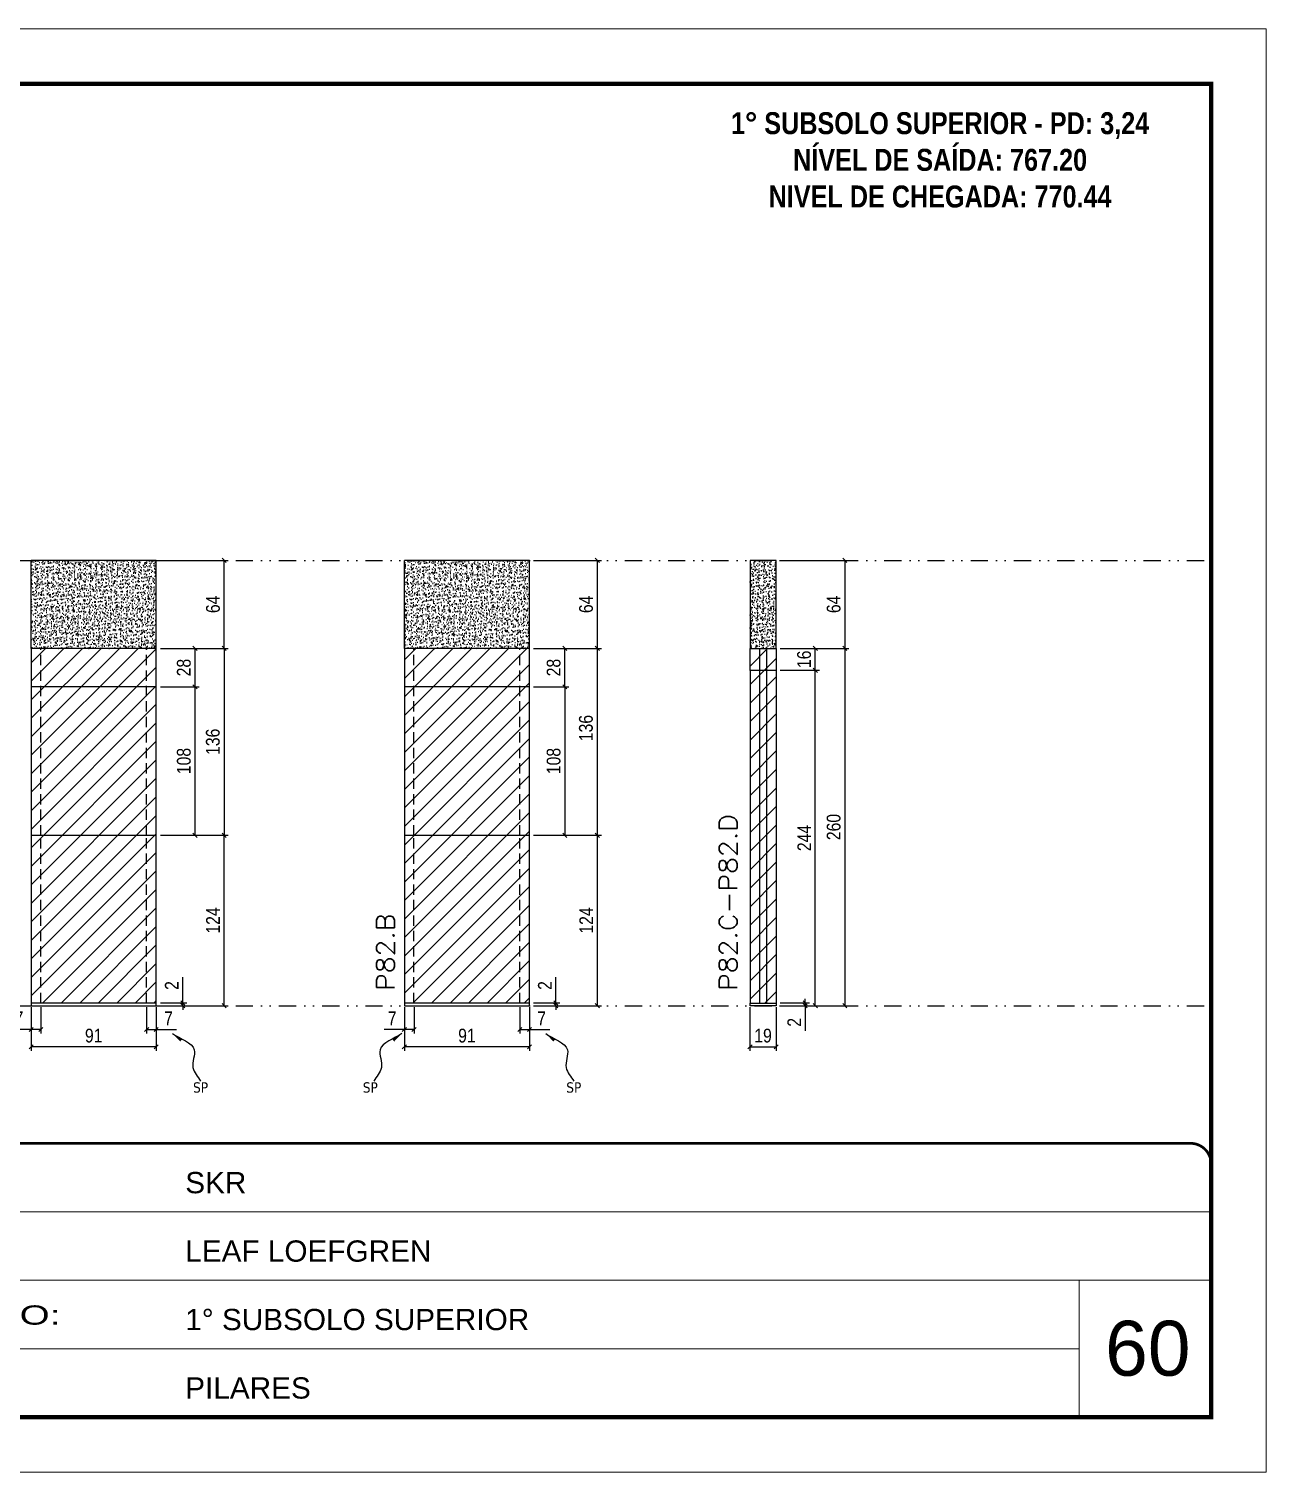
# Model space of a CAD drawing. Extents: x 14400 to 27878, y -21631 to 6985.
# Drawn here: x 19753 to 20653, y -10145 to -9095 of the extents above; entities that cross this region are included whole.
import ezdxf

# ---------------------------------------------------------------- set-up
doc = ezdxf.new("R2010")
doc.units = 0
for name, pattern in [('CONTINUO', [0]), ('DASHED', [0.75, 0.5, -0.25]), ('DIVIDE2', [0.625, 0.25, -0.125, 0, -0.125, 0, -0.125]), ('HIDDEN', [0.375, 0.25, -0.125])]:
    doc.linetypes.add(name, pattern=pattern)
for name, color, linetype, lineweight in [('CARIMBO', 255, 'Continuous', 9), ('Folhas', 255, 'Continuous', 9), ('Hachura', 251, 'Continuous', 9), ('SARRAFO DE PRESSAO', 251, 'DASHED', 9), ('Texto Seção', 7, 'Continuous', 15)]:
    doc.layers.add(name, color=color, linetype=linetype, lineweight=lineweight)
for name, color, linetype in [('COTA', 241, 'Continuous'), ('NOMENCLATURA', 7, 'Continuous'), ('Nível', 160, 'Continuous'), ('Painéis', 200, 'Continuous'), ('SARR_2.2x7', 40, 'Continuous'), ('Sarrafo de Pressão', 42, 'HIDDEN'), ('texto', 7, 'Continuous')]:
    doc.layers.add(name, color=color, linetype=linetype)
doc.styles.add('ARIAL', font='arial.ttf')
doc.styles.add('COTA TECNICA', font='techl___.ttf', dxfattribs={"height": 10})
doc.styles.add('COTA TECNICA-50', font='techl___.ttf', dxfattribs={"height": 10})
doc.styles.add('REGUA-120', font='ROMANS.shx', dxfattribs={"height": 15})
doc.styles.add('ROMANC', font='techb___.ttf', dxfattribs={"height": 2.5})
doc.styles.get("Standard").update_dxf_attribs({"font": 'arial.ttf'})
doc.styles.add('Tecnologia', font='')
doc.styles.get('Tecnologia').set_extended_font_data('Forgotten Futurist')
doc.dimstyles.new('COTA PAINEL-50', dxfattribs={"dimtxt": 10, "dimasz": 3, "dimexe": 3, "dimexo": 3, "dimgap": 3, "dimtad": 1, "dimdec": 1, "dimzin": 12, "dimdsep": 46, "dimtxsty": 'COTA TECNICA-50', "dimblk1": 'OBLIQUE', "dimblk2": 'OBLIQUE', "dimsah": 1, "dimcen": 0.9, "dimclrd": 4, "dimclre": 4, "dimclrt": 240, "dimadec": 1, "dimazin": 3, "dimtfac": 1, "dimtdec": 1, "dimtmove": 0, "dimatfit": 3, "dimfxl": 1, "dimtolj": 1, "dimtzin": 12, "dimarcsym": 0})
doc.dimstyles.new('PAINEL', dxfattribs={"dimtxt": 10, "dimasz": 3, "dimexe": 3, "dimexo": 3, "dimgap": 3, "dimtad": 1, "dimdec": 1, "dimzin": 12, "dimdsep": 46, "dimtxsty": 'COTA TECNICA', "dimblk1": 'OBLIQUE', "dimblk2": 'OBLIQUE', "dimsah": 1, "dimcen": 0.9, "dimclrd": 4, "dimclre": 4, "dimclrt": 240, "dimadec": 1, "dimazin": 3, "dimtfac": 1, "dimtdec": 1, "dimtmove": 0, "dimatfit": 3, "dimfxl": 1, "dimtolj": 1, "dimtzin": 12, "dimarcsym": 0})
doc.dimstyles.get("Standard").update_dxf_attribs({"dimtxt": 0.18, "dimasz": 0.18, "dimexe": 0.18, "dimexo": 0.0625, "dimgap": 0.09, "dimtad": 0, "dimtih": 1, "dimtoh": 1, "dimdec": 4, "dimzin": 0, "dimdsep": 46, "dimtxsty": 'Standard', "dimcen": 0.09, "dimadec": 0, "dimazin": 0, "dimtfac": 1, "dimtdec": 4, "dimtofl": 0, "dimtmove": 0, "dimatfit": 3, "dimfxl": 1, "dimtolj": 1, "dimtzin": 0, "dimarcsym": 0})

# ---------------------------------------------------------------- blocks, each defined once
blk = doc.blocks.new('9999999999')
at = {"color": 30, "linetype": 'CONTINUO'}
for p, q in [((98564.6, 34379.6), (99584, 34379.6)), ((98564.6, 34329.8), (99488, 34329.8)), ((99584, 34329.8), (99488, 34329.8)), ((99488, 34329.8), (99488, 34230.2)), ((98564.6, 34280), (99488, 34280))]:
    blk.add_line(p, q, dxfattribs=at)
at = {"color": 30, "linetype": 'CONTINUO', "const_width": 2}
blk.add_lwpolyline([(99584, 34230.2), (99584, 34414.4, 0.414214), (99569, 34429.4), (98229, 34429.4, 0.414214), (98214, 34414.4), (98214, 34245.2, 0.414214), (98229, 34230.2), (99584, 34230.2)], format="xyb", dxfattribs=at)
at = {"layer": 'Folhas'}
blk.add_lwpolyline([(98139, 34190.2), (99624, 34190.2), (99624, 35240.2), (98139, 35240.2)], close=True, dxfattribs=at)
at = {"layer": 'Folhas', "color": 30, "const_width": 3}
blk.add_lwpolyline([(98214, 34230.2), (99584, 34230.2), (99584, 35200.2), (98214, 35200.2)], close=True, dxfattribs=at)
at = {"color": 7, "linetype": 'Continuous', "ltscale": 5, "style": 'ARIAL'}
for s, height, p in [('SKR', 15.48, (98837.7, 34393.1)), ('LEAF LOEFGREN', 15.483, (98837.7, 34343.3)), ('1° SUBSOLO SUPERIOR', 15.483, (98837.7, 34293.5)), ('PILARES', 15.48, (98837.7, 34243.7))]:
    blk.add_text(s, height=height, dxfattribs=at).set_placement(p)
at = {"layer": 'Folhas', "color": 7, "style": 'Tecnologia', "width": 1.5}
blk.add_text('PAVIMENTO:', height=14, dxfattribs=at).set_placement((98573.7, 34297.5))
blk = doc.blocks.new('_Oblique')
at = {"color": 0, "linetype": 'ByBlock', "lineweight": -2}
blk.add_line((-0.5, -0.5), (0.5, 0.5), dxfattribs=at)
blk = doc.blocks.new('*D1830')
at = {"layer": 'COTA', "color": 4, "lineweight": -2, "transparency": 16777216}
for p, q in [((19755.1, -9807), (19755.1, -9838.9)), ((19846.1, -9807), (19846.1, -9838.9)), ((19846.1, -9835.9), (19755.1, -9835.9))]:
    blk.add_line(p, q, dxfattribs=at)
at = {"layer": 'Defpoints', "color": 0, "transparency": 16777216}
for p in [(19755.1, -9804), (19846.1, -9804), (19755.1, -9835.9)]:
    blk.add_point(p, dxfattribs=at)
at = {"layer": 'COTA', "color": 4, "lineweight": -2, "transparency": 16777216, "xscale": 3, "yscale": 3, "zscale": 3, "rotation": 180}
blk.add_blockref('_Oblique', (19755.1, -9835.9), dxfattribs=at)
at = {"layer": 'COTA', "color": 4, "lineweight": -2, "transparency": 16777216, "xscale": 3, "yscale": 3, "zscale": 3}
blk.add_blockref('_Oblique', (19846.1, -9835.9), dxfattribs=at)
at = {"layer": 'COTA', "color": 240, "transparency": 16777216, "insert": (19800.6, -9827.8), "char_height": 10, "attachment_point": 5, "style": 'COTA TECNICA'}
blk.add_mtext('\\A1;91', dxfattribs=at)
blk = doc.blocks.new('*D1831')
at = {"layer": 'COTA', "color": 4, "lineweight": -2, "transparency": 16777216}
for p, q in [((19839.1, -9807), (19839.1, -9826.3)), ((19846.1, -9809), (19846.1, -9826.3)), ((19839.1, -9823.3), (19846.1, -9823.3)), ((19846.1, -9823.3), (19860.8, -9823.3))]:
    blk.add_line(p, q, dxfattribs=at)
at = {"layer": 'Defpoints', "color": 0, "transparency": 16777216}
for p in [(19839.1, -9804), (19846.1, -9806), (19846.1, -9823.3)]:
    blk.add_point(p, dxfattribs=at)
at = {"layer": 'COTA', "color": 4, "lineweight": -2, "transparency": 16777216, "xscale": 3, "yscale": 3, "zscale": 3, "rotation": 180}
blk.add_blockref('_Oblique', (19839.1, -9823.3), dxfattribs=at)
at = {"layer": 'COTA', "color": 4, "lineweight": -2, "transparency": 16777216, "xscale": 3, "yscale": 3, "zscale": 3}
blk.add_blockref('_Oblique', (19846.1, -9823.3), dxfattribs=at)
at = {"layer": 'COTA', "color": 240, "transparency": 16777216, "insert": (19855, -9815.2), "char_height": 10, "attachment_point": 5, "style": 'COTA TECNICA-50'}
blk.add_mtext('\\A1;7', dxfattribs=at)
blk = doc.blocks.new('*D1832')
at = {"layer": 'COTA', "color": 4, "lineweight": -2, "transparency": 16777216}
for p, q in [((19755.1, -9809), (19755.1, -9826.3)), ((19762.1, -9807), (19762.1, -9826.3)), ((19755.1, -9823.3), (19740.4, -9823.3)), ((19762.1, -9823.3), (19755.1, -9823.3))]:
    blk.add_line(p, q, dxfattribs=at)
at = {"layer": 'Defpoints', "color": 0, "transparency": 16777216}
for p in [(19755.1, -9806), (19762.1, -9804), (19755.1, -9823.3)]:
    blk.add_point(p, dxfattribs=at)
at = {"layer": 'COTA', "color": 4, "lineweight": -2, "transparency": 16777216, "xscale": 3, "yscale": 3, "zscale": 3, "rotation": 180}
blk.add_blockref('_Oblique', (19755.1, -9823.3), dxfattribs=at)
at = {"layer": 'COTA', "color": 4, "lineweight": -2, "transparency": 16777216, "xscale": 3, "yscale": 3, "zscale": 3}
blk.add_blockref('_Oblique', (19762.1, -9823.3), dxfattribs=at)
at = {"layer": 'COTA', "color": 240, "transparency": 16777216, "insert": (19746.2, -9815.2), "char_height": 10, "attachment_point": 5, "style": 'COTA TECNICA-50'}
blk.add_mtext('\\A1;7', dxfattribs=at)
blk = doc.blocks.new('*D1833')
at = {"layer": 'COTA', "color": 4, "lineweight": -2, "transparency": 16777216}
for p, q in [((19865.4, -9804), (19865.4, -9785.2)), ((19849.1, -9804), (19868.4, -9804)), ((19849.1, -9806), (19868.4, -9806)), ((19865.4, -9806), (19865.4, -9804)), ((19865.4, -9806), (19865.4, -9809))]:
    blk.add_line(p, q, dxfattribs=at)
at = {"layer": 'Defpoints', "color": 0, "transparency": 16777216}
for p in [(19846.1, -9804), (19846.1, -9806), (19865.4, -9806)]:
    blk.add_point(p, dxfattribs=at)
at = {"layer": 'COTA', "color": 4, "lineweight": -2, "transparency": 16777216, "xscale": 3, "yscale": 3, "zscale": 3}
for p, rotation in [((19865.4, -9804), 270), ((19865.4, -9806), 90)]:
    blk.add_blockref('_Oblique', p, dxfattribs=dict(at, rotation=rotation))
at = {"layer": 'COTA', "color": 240, "transparency": 16777216, "insert": (19857.4, -9791.3), "char_height": 10, "attachment_point": 5, "rotation": 90, "style": 'COTA TECNICA-50'}
blk.add_mtext('\\A1;2', dxfattribs=at)
blk = doc.blocks.new('*D1845')
at = {"layer": 'COTA', "color": 4, "lineweight": -2, "transparency": 16777216}
for p, q in [((19849.1, -9482), (19898.5, -9482)), ((19895.5, -9546), (19895.5, -9482)), ((19849.1, -9546), (19898.5, -9546))]:
    blk.add_line(p, q, dxfattribs=at)
at = {"layer": 'Defpoints', "color": 0, "transparency": 16777216}
for p in [(19846.1, -9482), (19895.5, -9482), (19846.1, -9546)]:
    blk.add_point(p, dxfattribs=at)
at = {"layer": 'COTA', "color": 4, "lineweight": -2, "transparency": 16777216, "xscale": 3, "yscale": 3, "zscale": 3}
for p, rotation in [((19895.5, -9482), 90), ((19895.5, -9546), 270)]:
    blk.add_blockref('_Oblique', p, dxfattribs=dict(at, rotation=rotation))
at = {"layer": 'COTA', "color": 240, "transparency": 16777216, "insert": (19887.4, -9514), "char_height": 10, "attachment_point": 5, "rotation": 90, "style": 'COTA TECNICA-50'}
blk.add_mtext('\\A1;64', dxfattribs=at)
blk = doc.blocks.new('*D1834')
at = {"layer": 'COTA', "color": 4, "lineweight": -2, "transparency": 16777216}
for p, q in [((19849.1, -9574), (19877.3, -9574)), ((19874.3, -9682), (19874.3, -9574)), ((19849.1, -9682), (19877.3, -9682))]:
    blk.add_line(p, q, dxfattribs=at)
at = {"layer": 'Defpoints', "color": 0, "transparency": 16777216}
for p in [(19846.1, -9574), (19874.3, -9574), (19846.1, -9682)]:
    blk.add_point(p, dxfattribs=at)
at = {"layer": 'COTA', "color": 4, "lineweight": -2, "transparency": 16777216, "xscale": 3, "yscale": 3, "zscale": 3}
for p, rotation in [((19874.3, -9574), 90), ((19874.3, -9682), 270)]:
    blk.add_blockref('_Oblique', p, dxfattribs=dict(at, rotation=rotation))
at = {"layer": 'COTA', "color": 240, "transparency": 16777216, "insert": (19866.2, -9628), "char_height": 10, "attachment_point": 5, "rotation": 90, "style": 'COTA TECNICA-50'}
blk.add_mtext('\\A1;108', dxfattribs=at)
blk = doc.blocks.new('*D1846')
at = {"layer": 'COTA', "color": 4, "linetype": 'ByBlock', "lineweight": -2, "transparency": 16777216}
for p, q in [((19849.1, -9682), (19898.5, -9682)), ((19895.5, -9806), (19895.5, -9682)), ((19849.1, -9806), (19898.5, -9806))]:
    blk.add_line(p, q, dxfattribs=at)
at = {"layer": 'Defpoints', "color": 0, "linetype": 'ByBlock', "transparency": 16777216}
for p in [(19846.1, -9682), (19895.5, -9682), (19846.1, -9806)]:
    blk.add_point(p, dxfattribs=at)
at = {"layer": 'COTA', "color": 4, "linetype": 'ByBlock', "lineweight": -2, "transparency": 16777216, "xscale": 3, "yscale": 3, "zscale": 3}
for p, rotation in [((19895.5, -9682), 90), ((19895.5, -9806), 270)]:
    blk.add_blockref('_Oblique', p, dxfattribs=dict(at, rotation=rotation))
at = {"layer": 'COTA', "color": 240, "linetype": 'ByBlock', "transparency": 16777216, "insert": (19887.4, -9744), "char_height": 10, "attachment_point": 5, "rotation": 90, "style": 'COTA TECNICA'}
blk.add_mtext('\\A1;124', dxfattribs=at)
blk = doc.blocks.new('*D1847')
at = {"layer": 'COTA', "color": 4, "linetype": 'ByBlock', "lineweight": -2, "transparency": 16777216}
for p, q in [((19849.1, -9682), (19898.5, -9682)), ((19895.5, -9806), (19895.5, -9682)), ((19849.1, -9806), (19898.5, -9806))]:
    blk.add_line(p, q, dxfattribs=at)
at = {"layer": 'Defpoints', "color": 0, "linetype": 'ByBlock', "transparency": 16777216}
for p in [(19846.1, -9682), (19895.5, -9682), (19846.1, -9806)]:
    blk.add_point(p, dxfattribs=at)
at = {"layer": 'COTA', "color": 4, "linetype": 'ByBlock', "lineweight": -2, "transparency": 16777216, "xscale": 3, "yscale": 3, "zscale": 3}
for p, rotation in [((19895.5, -9682), 90), ((19895.5, -9806), 270)]:
    blk.add_blockref('_Oblique', p, dxfattribs=dict(at, rotation=rotation))
at = {"layer": 'COTA', "color": 240, "linetype": 'ByBlock', "transparency": 16777216, "insert": (19887.4, -9744), "char_height": 10, "attachment_point": 5, "rotation": 90, "style": 'COTA TECNICA'}
blk.add_mtext('\\A1;124', dxfattribs=at)
blk = doc.blocks.new('*D1835')
at = {"layer": 'COTA', "color": 4, "lineweight": -2, "transparency": 16777216}
for p, q in [((20026.6, -9807), (20026.6, -9838.9)), ((20117.6, -9807), (20117.6, -9838.9)), ((20117.6, -9835.9), (20026.6, -9835.9))]:
    blk.add_line(p, q, dxfattribs=at)
at = {"layer": 'Defpoints', "color": 0, "transparency": 16777216}
for p in [(20026.6, -9804), (20117.6, -9804), (20026.6, -9835.9)]:
    blk.add_point(p, dxfattribs=at)
at = {"layer": 'COTA', "color": 4, "lineweight": -2, "transparency": 16777216, "xscale": 3, "yscale": 3, "zscale": 3, "rotation": 180}
blk.add_blockref('_Oblique', (20026.6, -9835.9), dxfattribs=at)
at = {"layer": 'COTA', "color": 4, "lineweight": -2, "transparency": 16777216, "xscale": 3, "yscale": 3, "zscale": 3}
blk.add_blockref('_Oblique', (20117.6, -9835.9), dxfattribs=at)
at = {"layer": 'COTA', "color": 240, "transparency": 16777216, "insert": (20072.1, -9827.8), "char_height": 10, "attachment_point": 5, "style": 'COTA TECNICA'}
blk.add_mtext('\\A1;91', dxfattribs=at)
blk = doc.blocks.new('*D1836')
at = {"layer": 'COTA', "color": 4, "lineweight": -2, "transparency": 16777216}
for p, q in [((20110.6, -9807), (20110.6, -9826.3)), ((20117.6, -9809), (20117.6, -9826.3)), ((20110.6, -9823.3), (20117.6, -9823.3)), ((20117.6, -9823.3), (20132.3, -9823.3))]:
    blk.add_line(p, q, dxfattribs=at)
at = {"layer": 'Defpoints', "color": 0, "transparency": 16777216}
for p in [(20110.6, -9804), (20117.6, -9806), (20117.6, -9823.3)]:
    blk.add_point(p, dxfattribs=at)
at = {"layer": 'COTA', "color": 4, "lineweight": -2, "transparency": 16777216, "xscale": 3, "yscale": 3, "zscale": 3, "rotation": 180}
blk.add_blockref('_Oblique', (20110.6, -9823.3), dxfattribs=at)
at = {"layer": 'COTA', "color": 4, "lineweight": -2, "transparency": 16777216, "xscale": 3, "yscale": 3, "zscale": 3}
blk.add_blockref('_Oblique', (20117.6, -9823.3), dxfattribs=at)
at = {"layer": 'COTA', "color": 240, "transparency": 16777216, "insert": (20126.4, -9815.2), "char_height": 10, "attachment_point": 5, "style": 'COTA TECNICA-50'}
blk.add_mtext('\\A1;7', dxfattribs=at)
blk = doc.blocks.new('*D1837')
at = {"layer": 'COTA', "color": 4, "lineweight": -2, "transparency": 16777216}
for p, q in [((20026.6, -9809), (20026.6, -9826.3)), ((20033.6, -9807), (20033.6, -9826.3)), ((20026.6, -9823.3), (20011.9, -9823.3)), ((20033.6, -9823.3), (20026.6, -9823.3))]:
    blk.add_line(p, q, dxfattribs=at)
at = {"layer": 'Defpoints', "color": 0, "transparency": 16777216}
for p in [(20026.6, -9806), (20033.6, -9804), (20026.6, -9823.3)]:
    blk.add_point(p, dxfattribs=at)
at = {"layer": 'COTA', "color": 4, "lineweight": -2, "transparency": 16777216, "xscale": 3, "yscale": 3, "zscale": 3, "rotation": 180}
blk.add_blockref('_Oblique', (20026.6, -9823.3), dxfattribs=at)
at = {"layer": 'COTA', "color": 4, "lineweight": -2, "transparency": 16777216, "xscale": 3, "yscale": 3, "zscale": 3}
blk.add_blockref('_Oblique', (20033.6, -9823.3), dxfattribs=at)
at = {"layer": 'COTA', "color": 240, "transparency": 16777216, "insert": (20017.7, -9815.2), "char_height": 10, "attachment_point": 5, "style": 'COTA TECNICA-50'}
blk.add_mtext('\\A1;7', dxfattribs=at)
blk = doc.blocks.new('*D1838')
at = {"layer": 'COTA', "color": 4, "lineweight": -2, "transparency": 16777216}
for p, q in [((20136.8, -9804), (20136.8, -9785.2)), ((20120.6, -9804), (20139.8, -9804)), ((20120.6, -9806), (20139.8, -9806)), ((20136.8, -9806), (20136.8, -9804)), ((20136.8, -9806), (20136.8, -9809))]:
    blk.add_line(p, q, dxfattribs=at)
at = {"layer": 'Defpoints', "color": 0, "transparency": 16777216}
for p in [(20117.6, -9804), (20117.6, -9806), (20136.8, -9806)]:
    blk.add_point(p, dxfattribs=at)
at = {"layer": 'COTA', "color": 4, "lineweight": -2, "transparency": 16777216, "xscale": 3, "yscale": 3, "zscale": 3}
for p, rotation in [((20136.8, -9804), 270), ((20136.8, -9806), 90)]:
    blk.add_blockref('_Oblique', p, dxfattribs=dict(at, rotation=rotation))
at = {"layer": 'COTA', "color": 240, "transparency": 16777216, "insert": (20128.8, -9791.3), "char_height": 10, "attachment_point": 5, "rotation": 90, "style": 'COTA TECNICA-50'}
blk.add_mtext('\\A1;2', dxfattribs=at)
blk = doc.blocks.new('*D1848')
at = {"layer": 'COTA', "color": 4, "lineweight": -2, "transparency": 16777216}
for p, q in [((20120.6, -9482), (20170, -9482)), ((20167, -9546), (20167, -9482)), ((20120.6, -9546), (20170, -9546))]:
    blk.add_line(p, q, dxfattribs=at)
at = {"layer": 'Defpoints', "color": 0, "transparency": 16777216}
for p in [(20117.6, -9482), (20167, -9482), (20117.6, -9546)]:
    blk.add_point(p, dxfattribs=at)
at = {"layer": 'COTA', "color": 4, "lineweight": -2, "transparency": 16777216, "xscale": 3, "yscale": 3, "zscale": 3}
for p, rotation in [((20167, -9482), 90), ((20167, -9546), 270)]:
    blk.add_blockref('_Oblique', p, dxfattribs=dict(at, rotation=rotation))
at = {"layer": 'COTA', "color": 240, "transparency": 16777216, "insert": (20158.8, -9514), "char_height": 10, "attachment_point": 5, "rotation": 90, "style": 'COTA TECNICA-50'}
blk.add_mtext('\\A1;64', dxfattribs=at)
blk = doc.blocks.new('*D1839')
at = {"layer": 'COTA', "color": 4, "lineweight": -2, "transparency": 16777216}
for p, q in [((20120.6, -9546), (20170, -9546)), ((20167, -9682), (20167, -9546)), ((20120.6, -9682), (20170, -9682))]:
    blk.add_line(p, q, dxfattribs=at)
at = {"layer": 'Defpoints', "color": 0, "transparency": 16777216}
for p in [(20117.6, -9546), (20167, -9546), (20117.6, -9682)]:
    blk.add_point(p, dxfattribs=at)
at = {"layer": 'COTA', "color": 4, "lineweight": -2, "transparency": 16777216, "xscale": 3, "yscale": 3, "zscale": 3}
for p, rotation in [((20167, -9546), 90), ((20167, -9682), 270)]:
    blk.add_blockref('_Oblique', p, dxfattribs=dict(at, rotation=rotation))
at = {"layer": 'COTA', "color": 240, "transparency": 16777216, "insert": (20158.7, -9604), "char_height": 10, "attachment_point": 5, "rotation": 90, "style": 'COTA TECNICA-50'}
blk.add_mtext('\\A1;136', dxfattribs=at)
blk = doc.blocks.new('*D1849')
at = {"layer": 'COTA', "color": 4, "linetype": 'ByBlock', "lineweight": -2, "transparency": 16777216}
for p, q in [((20120.6, -9682), (20170, -9682)), ((20167, -9806), (20167, -9682)), ((20120.6, -9806), (20170, -9806))]:
    blk.add_line(p, q, dxfattribs=at)
at = {"layer": 'Defpoints', "color": 0, "linetype": 'ByBlock', "transparency": 16777216}
for p in [(20117.6, -9682), (20167, -9682), (20117.6, -9806)]:
    blk.add_point(p, dxfattribs=at)
at = {"layer": 'COTA', "color": 4, "linetype": 'ByBlock', "lineweight": -2, "transparency": 16777216, "xscale": 3, "yscale": 3, "zscale": 3}
for p, rotation in [((20167, -9682), 90), ((20167, -9806), 270)]:
    blk.add_blockref('_Oblique', p, dxfattribs=dict(at, rotation=rotation))
at = {"layer": 'COTA', "color": 240, "linetype": 'ByBlock', "transparency": 16777216, "insert": (20158.9, -9744), "char_height": 10, "attachment_point": 5, "rotation": 90, "style": 'COTA TECNICA'}
blk.add_mtext('\\A1;124', dxfattribs=at)
blk = doc.blocks.new('*D1850')
at = {"layer": 'COTA', "color": 4, "linetype": 'ByBlock', "lineweight": -2, "transparency": 16777216}
for p, q in [((20120.6, -9682), (20170, -9682)), ((20167, -9806), (20167, -9682)), ((20120.6, -9806), (20170, -9806))]:
    blk.add_line(p, q, dxfattribs=at)
at = {"layer": 'Defpoints', "color": 0, "linetype": 'ByBlock', "transparency": 16777216}
for p in [(20117.6, -9682), (20167, -9682), (20117.6, -9806)]:
    blk.add_point(p, dxfattribs=at)
at = {"layer": 'COTA', "color": 4, "linetype": 'ByBlock', "lineweight": -2, "transparency": 16777216, "xscale": 3, "yscale": 3, "zscale": 3}
for p, rotation in [((20167, -9682), 90), ((20167, -9806), 270)]:
    blk.add_blockref('_Oblique', p, dxfattribs=dict(at, rotation=rotation))
at = {"layer": 'COTA', "color": 240, "linetype": 'ByBlock', "transparency": 16777216, "insert": (20158.9, -9744), "char_height": 10, "attachment_point": 5, "rotation": 90, "style": 'COTA TECNICA'}
blk.add_mtext('\\A1;124', dxfattribs=at)
blk = doc.blocks.new('*D1840')
at = {"layer": 'COTA', "color": 4, "lineweight": -2, "transparency": 16777216}
for p, q in [((20278, -9807), (20278, -9838.9)), ((20297, -9807), (20297, -9838.9)), ((20278, -9835.9), (20297, -9835.9))]:
    blk.add_line(p, q, dxfattribs=at)
at = {"layer": 'Defpoints', "color": 0, "transparency": 16777216}
for p in [(20278, -9804), (20297, -9804), (20297, -9835.9)]:
    blk.add_point(p, dxfattribs=at)
at = {"layer": 'COTA', "color": 4, "lineweight": -2, "transparency": 16777216, "xscale": 3, "yscale": 3, "zscale": 3, "rotation": 180}
blk.add_blockref('_Oblique', (20278, -9835.9), dxfattribs=at)
at = {"layer": 'COTA', "color": 4, "lineweight": -2, "transparency": 16777216, "xscale": 3, "yscale": 3, "zscale": 3}
blk.add_blockref('_Oblique', (20297, -9835.9), dxfattribs=at)
at = {"layer": 'COTA', "color": 240, "transparency": 16777216, "insert": (20287.5, -9827.8), "char_height": 10, "attachment_point": 5, "style": 'COTA TECNICA'}
blk.add_mtext('\\A1;19', dxfattribs=at)
blk = doc.blocks.new('*D1841')
at = {"layer": 'COTA', "color": 4, "lineweight": -2, "transparency": 16777216}
for p, q in [((20300, -9804), (20321.2, -9804)), ((20300, -9806), (20321.2, -9806)), ((20318.2, -9804), (20318.2, -9801)), ((20318.2, -9804), (20318.2, -9806)), ((20318.2, -9806), (20318.2, -9824.2))]:
    blk.add_line(p, q, dxfattribs=at)
at = {"layer": 'Defpoints', "color": 0, "transparency": 16777216}
for p in [(20297, -9804), (20297, -9806), (20318.2, -9804)]:
    blk.add_point(p, dxfattribs=at)
at = {"layer": 'COTA', "color": 4, "lineweight": -2, "transparency": 16777216, "xscale": 3, "yscale": 3, "zscale": 3}
for p, rotation in [((20318.2, -9804), 270), ((20318.2, -9806), 90)]:
    blk.add_blockref('_Oblique', p, dxfattribs=dict(at, rotation=rotation))
at = {"layer": 'COTA', "color": 240, "transparency": 16777216, "insert": (20310.2, -9818.1), "char_height": 10, "attachment_point": 5, "rotation": 90, "style": 'COTA TECNICA-50'}
blk.add_mtext('\\A1;2', dxfattribs=at)
blk = doc.blocks.new('*D1851')
at = {"layer": 'COTA', "color": 4, "linetype": 'ByBlock', "lineweight": -2, "transparency": 16777216}
for p, q in [((20300, -9482), (20350, -9482)), ((20347, -9482), (20347, -9546)), ((20300, -9546), (20350, -9546))]:
    blk.add_line(p, q, dxfattribs=at)
at = {"layer": 'Defpoints', "color": 0, "linetype": 'ByBlock', "transparency": 16777216}
for p in [(20297, -9482), (20297, -9546), (20347, -9546)]:
    blk.add_point(p, dxfattribs=at)
at = {"layer": 'COTA', "color": 4, "linetype": 'ByBlock', "lineweight": -2, "transparency": 16777216, "xscale": 3, "yscale": 3, "zscale": 3}
for p, rotation in [((20347, -9482), 90), ((20347, -9546), 270)]:
    blk.add_blockref('_Oblique', p, dxfattribs=dict(at, rotation=rotation))
at = {"layer": 'COTA', "color": 240, "linetype": 'ByBlock', "transparency": 16777216, "insert": (20338.9, -9514), "char_height": 10, "attachment_point": 5, "rotation": 90, "style": 'COTA TECNICA'}
blk.add_mtext('\\A1;64', dxfattribs=at)
blk = doc.blocks.new('*D1842')
at = {"layer": 'COTA', "color": 4, "lineweight": -2, "transparency": 16777216}
for p, q in [((20300, -9562), (20328.5, -9562)), ((20325.5, -9806), (20325.5, -9562)), ((20300, -9806), (20328.5, -9806))]:
    blk.add_line(p, q, dxfattribs=at)
at = {"layer": 'Defpoints', "color": 0, "transparency": 16777216}
for p in [(20297, -9562), (20325.5, -9562), (20297, -9806)]:
    blk.add_point(p, dxfattribs=at)
at = {"layer": 'COTA', "color": 4, "lineweight": -2, "transparency": 16777216, "xscale": 3, "yscale": 3, "zscale": 3}
for p, rotation in [((20325.5, -9562), 90), ((20325.5, -9806), 270)]:
    blk.add_blockref('_Oblique', p, dxfattribs=dict(at, rotation=rotation))
at = {"layer": 'COTA', "color": 240, "transparency": 16777216, "insert": (20317.5, -9684), "char_height": 10, "attachment_point": 5, "rotation": 90, "style": 'COTA TECNICA-50'}
blk.add_mtext('\\A1;244', dxfattribs=at)
blk = doc.blocks.new('*D1852')
at = {"layer": 'COTA', "color": 4, "lineweight": -2, "transparency": 16777216}
for p, q in [((19849.1, -9546), (19877.3, -9546)), ((19874.3, -9574), (19874.3, -9546)), ((19849.1, -9574), (19877.3, -9574))]:
    blk.add_line(p, q, dxfattribs=at)
at = {"layer": 'Defpoints', "color": 0, "transparency": 16777216}
for p in [(19846.1, -9546), (19874.3, -9546), (19846.1, -9574)]:
    blk.add_point(p, dxfattribs=at)
at = {"layer": 'COTA', "color": 4, "lineweight": -2, "transparency": 16777216, "xscale": 3, "yscale": 3, "zscale": 3}
for p, rotation in [((19874.3, -9546), 90), ((19874.3, -9574), 270)]:
    blk.add_blockref('_Oblique', p, dxfattribs=dict(at, rotation=rotation))
at = {"layer": 'COTA', "color": 240, "transparency": 16777216, "insert": (19866.2, -9560), "char_height": 10, "attachment_point": 5, "rotation": 90, "style": 'COTA TECNICA'}
blk.add_mtext('\\A1;28', dxfattribs=at)
blk = doc.blocks.new('*D1853')
at = {"layer": 'COTA', "color": 4, "lineweight": -2, "transparency": 16777216}
for p, q in [((20120.6, -9574), (20146.3, -9574)), ((20143.3, -9574), (20143.3, -9682)), ((20120.6, -9682), (20146.3, -9682))]:
    blk.add_line(p, q, dxfattribs=at)
at = {"layer": 'Defpoints', "color": 0, "transparency": 16777216}
for p in [(20117.6, -9574), (20117.6, -9682), (20143.3, -9682)]:
    blk.add_point(p, dxfattribs=at)
at = {"layer": 'COTA', "color": 4, "lineweight": -2, "transparency": 16777216, "xscale": 3, "yscale": 3, "zscale": 3}
for p, rotation in [((20143.3, -9574), 90), ((20143.3, -9682), 270)]:
    blk.add_blockref('_Oblique', p, dxfattribs=dict(at, rotation=rotation))
at = {"layer": 'COTA', "color": 240, "transparency": 16777216, "insert": (20135.2, -9628), "char_height": 10, "attachment_point": 5, "rotation": 90, "style": 'COTA TECNICA'}
blk.add_mtext('\\A1;108', dxfattribs=at)
blk = doc.blocks.new('*D1854')
at = {"layer": 'COTA', "color": 4, "lineweight": -2, "transparency": 16777216}
for p, q in [((20120.6, -9546), (20146.3, -9546)), ((20143.3, -9574), (20143.3, -9546)), ((20120.6, -9574), (20146.3, -9574))]:
    blk.add_line(p, q, dxfattribs=at)
at = {"layer": 'Defpoints', "color": 0, "transparency": 16777216}
for p in [(20117.6, -9546), (20143.3, -9546), (20117.6, -9574)]:
    blk.add_point(p, dxfattribs=at)
at = {"layer": 'COTA', "color": 4, "lineweight": -2, "transparency": 16777216, "xscale": 3, "yscale": 3, "zscale": 3}
for p, rotation in [((20143.3, -9546), 90), ((20143.3, -9574), 270)]:
    blk.add_blockref('_Oblique', p, dxfattribs=dict(at, rotation=rotation))
at = {"layer": 'COTA', "color": 240, "transparency": 16777216, "insert": (20135.2, -9560), "char_height": 10, "attachment_point": 5, "rotation": 90, "style": 'COTA TECNICA'}
blk.add_mtext('\\A1;28', dxfattribs=at)
blk = doc.blocks.new('*D1843')
at = {"layer": 'COTA', "color": 4, "lineweight": -2, "transparency": 16777216}
for p, q in [((20300, -9546), (20328.5, -9546)), ((20325.5, -9562), (20325.5, -9546)), ((20300, -9562), (20328.5, -9562))]:
    blk.add_line(p, q, dxfattribs=at)
at = {"layer": 'Defpoints', "color": 0, "transparency": 16777216}
for p in [(20297, -9546), (20325.5, -9546), (20297, -9562)]:
    blk.add_point(p, dxfattribs=at)
at = {"layer": 'COTA', "color": 4, "lineweight": -2, "transparency": 16777216, "xscale": 3, "yscale": 3, "zscale": 3}
for p, rotation in [((20325.5, -9546), 90), ((20325.5, -9562), 270)]:
    blk.add_blockref('_Oblique', p, dxfattribs=dict(at, rotation=rotation))
at = {"layer": 'COTA', "color": 240, "transparency": 16777216, "insert": (20317.4, -9554), "char_height": 10, "attachment_point": 5, "rotation": 90, "style": 'COTA TECNICA'}
blk.add_mtext('\\A1;16', dxfattribs=at)
blk = doc.blocks.new('*D1844')
at = {"layer": 'COTA', "color": 4, "lineweight": -2, "transparency": 16777216}
for p, q in [((20300, -9546), (20350, -9546)), ((20347, -9546), (20347, -9806)), ((20300, -9806), (20350, -9806))]:
    blk.add_line(p, q, dxfattribs=at)
at = {"layer": 'Defpoints', "color": 0, "transparency": 16777216}
for p in [(20297, -9546), (20297, -9806), (20347, -9806)]:
    blk.add_point(p, dxfattribs=at)
at = {"layer": 'COTA', "color": 4, "lineweight": -2, "transparency": 16777216, "xscale": 3, "yscale": 3, "zscale": 3}
for p, rotation in [((20347, -9546), 90), ((20347, -9806), 270)]:
    blk.add_blockref('_Oblique', p, dxfattribs=dict(at, rotation=rotation))
at = {"layer": 'COTA', "color": 240, "transparency": 16777216, "insert": (20338.9, -9676), "char_height": 10, "attachment_point": 5, "rotation": 90, "style": 'COTA TECNICA'}
blk.add_mtext('\\A1;260', dxfattribs=at)
blk = doc.blocks.new('*D2228')
at = {"layer": 'COTA', "color": 4, "lineweight": -2, "transparency": 16777216}
for p, q in [((19849.1, -9546), (19898.5, -9546)), ((19895.5, -9546), (19895.5, -9682)), ((19849.1, -9682), (19898.5, -9682))]:
    blk.add_line(p, q, dxfattribs=at)
at = {"layer": 'Defpoints', "color": 0, "transparency": 16777216}
for p in [(19846.1, -9546), (19846.1, -9682), (19895.5, -9682)]:
    blk.add_point(p, dxfattribs=at)
at = {"layer": 'COTA', "color": 4, "lineweight": -2, "transparency": 16777216, "xscale": 3, "yscale": 3, "zscale": 3}
for p, rotation in [((19895.5, -9546), 90), ((19895.5, -9682), 270)]:
    blk.add_blockref('_Oblique', p, dxfattribs=dict(at, rotation=rotation))
at = {"layer": 'COTA', "color": 240, "transparency": 16777216, "insert": (19887.3, -9614), "char_height": 10, "attachment_point": 5, "rotation": 90, "style": 'COTA TECNICA'}
blk.add_mtext('\\A1;136', dxfattribs=at)

msp = doc.modelspace()

# ---------------------------------------------------------------- hatches: boundary and pattern name
at = {"layer": 'COTA', "linetype": 'ByBlock'}
h = msp.add_hatch(dxfattribs=at)
h.set_pattern_fill('AR-CONC', color=256, scale=0.03)
h.set_pattern_definition([(50, (14311.0234, -20532.4837), (5.46554, -0.4781726), [0.5715, -6.2865]), (355, (14311.0234, -20532.4837), (-1.0573026, 5.7317054), [0.4572, -5.0292175]), (100.451445, (14311.479, -20532.5235), (4.4082374, 5.2535326), [0.4857003, -5.3427073]), (46.1842, (14311.0234, -20530.96), (8.1323712, -1.26127), [0.85725, -9.42975]), (96.63556, (14311.701, -20531.065), (7.122124, 7.4227837), [0.7285507, -8.014068]), (351.18415, (14311.023, -20530.96), (7.122124, 7.422784), [0.685799, -7.543792]), (21, (14311.7854, -20531.3407), (4.5484317, -3.067956), [0.5715, -6.2865]), (326, (14311.7854, -20531.3407), (1.8540609, 5.525639), [0.4572, -5.0292]), (71.451445, (14312.1644, -20531.5963), (6.4024926, 2.457683), [0.4857003, -5.3426981]), (37.5, (14311.0234, -20532.4837), (0.0926581, 2.53665117), [0, -4.96824, 0, -5.1054, 0, -5.04825]), (7.5, (14311.0234, -20532.4837), (2.0045899, 3.00541724), [0, -2.91084, 0, -4.85394, 0, -1.92405]), (327.5, (14309.3241, -20532.4837), (4.06771786, -0.17186232), [0, -1.905, 0, -5.9436, 0, -7.8867]), (317.5, (14308.562, -20532.4837), (4.4438754, 0.7627947), [0, -2.4765, 0, -3.94716, 0, -5.6007])])
h.paths.add_polyline_path([(19846.11, -9546.04), (19846.11, -9482.04), (19755.11, -9482.04), (19755.11, -9546.04)])
h = msp.add_hatch(dxfattribs=at)
h.set_pattern_fill('AR-CONC', color=256, scale=0.03)
h.set_pattern_definition([(50, (14584.5018, -20532.4837), (5.46554, -0.4781726), [0.5715, -6.2865]), (355, (14584.502, -20532.4837), (-1.0573026, 5.7317054), [0.4572, -5.0292175]), (100.451445, (14584.957, -20532.5235), (4.4082374, 5.2535326), [0.4857003, -5.3427073]), (46.1842, (14584.502, -20530.96), (8.1323712, -1.26127), [0.85725, -9.42975]), (96.63556, (14585.1795, -20531.065), (7.122124, 7.4227837), [0.7285507, -8.014068]), (351.18415, (14584.502, -20530.96), (7.122124, 7.422784), [0.685799, -7.543792]), (21, (14585.2638, -20531.3407), (4.5484317, -3.067956), [0.5715, -6.2865]), (326, (14585.264, -20531.3407), (1.8540609, 5.525639), [0.4572, -5.0292]), (71.451445, (14585.643, -20531.5963), (6.4024926, 2.457683), [0.4857003, -5.3426981]), (37.5, (14584.5018, -20532.4837), (0.0926581, 2.53665117), [0, -4.96824, 0, -5.1054, 0, -5.04825]), (7.5, (14584.5018, -20532.4837), (2.0045899, 3.00541724), [0, -2.91084, 0, -4.85394, 0, -1.92405]), (327.5, (14582.8025, -20532.4837), (4.06771786, -0.17186232), [0, -1.905, 0, -5.9436, 0, -7.8867]), (317.5, (14582.0405, -20532.4837), (4.4438754, 0.7627947), [0, -2.4765, 0, -3.94716, 0, -5.6007])])
h.paths.add_polyline_path([(20026.58, -9546.04), (20117.58, -9546.04), (20117.58, -9482.04), (20026.58, -9482.04)])
at = {"layer": 'COTA'}
h = msp.add_hatch(dxfattribs=at)
h.set_pattern_fill('AR-CONC', color=256, scale=0.03)
h.set_pattern_definition([(50, (4595.181, -13794.9013), (5.4655401, -0.4781726), [0.5715, -6.2865]), (355, (4595.181, -13794.9013), (-1.0573026, 5.7317054), [0.4572, -5.0292175]), (100.451445, (4595.636, -13794.941), (4.4082374, 5.2535326), [0.4857003, -5.3427073]), (46.1842, (4595.181, -13793.377), (8.1323712, -1.2612698), [0.85725, -9.42975]), (96.63556, (4595.8585, -13793.4824), (7.122124, 7.4227837), [0.7285507, -8.0140682]), (351.18415, (4595.181, -13793.377), (7.122124, 7.4227837), [0.685799, -7.543792]), (21, (4595.943, -13793.7583), (4.5484317, -3.067956), [0.5715, -6.2865]), (326, (4595.943, -13793.7583), (1.8540609, 5.525639), [0.4572, -5.0292]), (71.451445, (4596.322, -13794.014), (6.4024926, 2.457683), [0.4857003, -5.3426981]), (37.5, (4595.1808, -13794.9013), (0.0926581, 2.53665117), [0, -4.96824, 0, -5.1054, 0, -5.04825]), (7.5, (4595.1808, -13794.9013), (2.00458988, 3.00541724), [0, -2.91084, 0, -4.85394, 0, -1.92405]), (327.5, (4593.4815, -13794.9013), (4.06771786, -0.17186232), [0, -1.905, 0, -5.9436, 0, -7.8867]), (317.5, (4592.7195, -13794.9013), (4.44387544, 0.7627947), [0, -2.4765, 0, -3.94716, 0, -5.6007])])
h.paths.add_polyline_path([(20297.04, -9482.04), (20278.04, -9482.04), (20278.04, -9546.04), (20297.04, -9546.04)])
at = {"layer": 'Hachura', "linetype": 'ByBlock'}
h = msp.add_hatch(dxfattribs=at)
h.set_pattern_fill('ANSI31', color=256, scale=3)
h.paths.add_polyline_path([(19846.11, -9682.04), (19755.11, -9682.04), (19755.11, -9804.04), (19846.11, -9804.04)])
h.paths.add_polyline_path([(19846.11, -9574.04), (19755.11, -9574.04), (19755.11, -9682.04), (19846.11, -9682.04)])
h.paths.add_polyline_path([(19846.11, -9546.04), (19755.11, -9546.04), (19755.11, -9574.04), (19846.11, -9574.04)])
h.paths.add_polyline_path([(20117.58, -9546.04), (20026.58, -9546.04), (20026.58, -9574.04), (20117.58, -9574.04)])
h.paths.add_polyline_path([(20117.58, -9574.04), (20026.58, -9574.04), (20026.58, -9682.04), (20117.58, -9682.04)])
h.paths.add_polyline_path([(20117.58, -9682.04), (20026.58, -9682.04), (20026.58, -9804.04), (20117.58, -9804.04)])
h.paths.add_polyline_path([(20297.04, -9562.04), (20278.04, -9562.04), (20278.04, -9804.04), (20297.04, -9804.04)])
h.paths.add_polyline_path([(20297.04, -9546.04), (20278.04, -9546.04), (20278.04, -9562.04), (20297.04, -9562.04)])

# ---------------------------------------------------------------- linework, layer by layer
at = {"layer": 'COTA', "linetype": 'ByBlock'}
for p, q in [((19846.11, -9482.04), (19755.11, -9482.04)), ((19755.11, -9546.04), (19755.11, -9482.04)), ((19846.11, -9546.04), (19846.11, -9482.04)), ((20117.58, -9482.04), (20026.58, -9482.04)), ((20026.58, -9546.04), (20026.58, -9482.04)), ((20117.58, -9546.04), (20117.58, -9482.04))]:
    msp.add_line(p, q, dxfattribs=at)
msp.add_lwpolyline([(20278.04, -9546.04), (20297.04, -9546.04), (20297.04, -9482.04), (20278.04, -9482.04)], close=True, dxfattribs=at)
at = {"layer": 'Nível', "color": 4, "linetype": 'DIVIDE2', "ltscale": 50}
for p, q in [((19243.47, -9482.04), (20613.47, -9482.04)), ((19243.47, -9806.04), (20613.47, -9806.04))]:
    msp.add_line(p, q, dxfattribs=at)
at = {"layer": 'Painéis'}
for p, q in [((19846.11, -9546.04), (19755.11, -9546.04)), ((19755.11, -9546.04), (19755.11, -9804.04)), ((19846.11, -9804.04), (19846.11, -9546.04)), ((20117.58, -9546.04), (20026.58, -9546.04)), ((20026.58, -9546.04), (20026.58, -9804.04)), ((20117.58, -9804.04), (20117.58, -9546.04)), ((20278.04, -9546.04), (20297.04, -9546.04)), ((20278.04, -9562.04), (20278.04, -9546.04)), ((20297.04, -9546.04), (20297.04, -9562.04)), ((20278.04, -9562.04), (20278.04, -9804.04)), ((20297.04, -9562.04), (20278.04, -9562.04)), ((20297.04, -9562.04), (20297.04, -9804.04)), ((19846.11, -9574.04), (19755.11, -9574.04)), ((20117.58, -9574.04), (20026.58, -9574.04)), ((19755.11, -9682.04), (19846.11, -9682.04)), ((20026.58, -9682.04), (20117.58, -9682.04)), ((20278.04, -9804.04), (20297.04, -9804.04)), ((20278.04, -9804.04), (20297.04, -9804.04)), ((20278.04, -9806.04), (20278.04, -9804.04)), ((20297.04, -9806.04), (20278.04, -9806.04)), ((20297.04, -9804.04), (20297.04, -9806.04))]:
    msp.add_line(p, q, dxfattribs=at)
for points in [[(19846.11, -9804.04), (19755.11, -9804.04), (19755.11, -9806.04), (19846.11, -9806.04)], [(20117.58, -9804.04), (20026.58, -9804.04), (20026.58, -9806.04), (20117.58, -9806.04)]]:
    msp.add_lwpolyline(points, close=True, dxfattribs=at)
at = {"layer": 'SARR_2.2x7'}
for p, q in [((20285.04, -9546.04), (20285.04, -9804.04)), ((20290.04, -9546.04), (20290.04, -9804.04))]:
    msp.add_line(p, q, dxfattribs=at)
at = {"layer": 'Sarrafo de Pressão', "ltscale": 30}
for p, q in [((19762.11, -9682.04), (19762.11, -9546.04)), ((19839.11, -9682.04), (19839.11, -9546.04)), ((20033.58, -9682.04), (20033.58, -9546.04)), ((20110.58, -9682.04), (20110.58, -9546.04)), ((19762.11, -9804.04), (19762.11, -9682.04)), ((19839.11, -9804.04), (19839.11, -9682.04)), ((20033.58, -9804.04), (20033.58, -9682.04)), ((20110.58, -9804.04), (20110.58, -9682.04))]:
    msp.add_line(p, q, dxfattribs=at)

# ---------------------------------------------------------------- block references
at = {"layer": 'SARRAFO DE PRESSAO', "color": 6, "linetype": 'ByBlock'}
msp.add_blockref('9999999999', (-78970.51, -44335.53), dxfattribs=at)

# ---------------------------------------------------------------- texts
at = {"layer": 'CARIMBO', "style": 'ARIAL'}
msp.add_text('60', height=40, dxfattribs=at).set_placement((20536.33, -10075.18))
at = {"layer": 'NOMENCLATURA', "color": 2, "insert": (20416.31, -9129.26), "char_height": 16, "attachment_point": 2, "style": 'ROMANC'}
msp.add_mtext_dynamic_manual_height_columns('\\P1° SUBSOLO SUPERIOR - PD: 3,24\\PNÍVEL DE SAÍDA: 767.20\\PNIVEL DE CHEGADA: 770.44', width=432.3511, gutter_width=1, heights=[0], dxfattribs=at)
at = {"layer": 'texto', "color": 0, "char_height": 7.5, "attachment_point": 5}
for insert in [(19878.35, -9865.53), (20001.81, -9865.53), (20149.83, -9865.53)]:
    msp.add_mtext('{\\fTahoma|b0|i0|c0|p34;\\C4;SP}', dxfattribs=dict(at, insert=insert))
at = {"layer": 'Texto Seção', "style": 'REGUA-120', "width": 1.1}
for s, p in [('P82.C-P82.D', (20268.59, -9795.28)), ('P82.B', (20019.33, -9795.28))]:
    msp.add_text(s, height=13, rotation=90, dxfattribs=at).set_placement(p)

# ---------------------------------------------------------------- dimensions: what is measured, and where the dimension line sits
at = {"layer": 'COTA'}
for base, p1, p2, angle, dimstyle, picture, middle in [((19895.47, -9482.04), (19846.11, -9546.04), (19846.11, -9482.04), 90, 'COTA PAINEL-50', '*D1845', (19887.37, -9514.04)), ((20166.95, -9482.04), (20117.58, -9546.04), (20117.58, -9482.04), 90, 'COTA PAINEL-50', '*D1848', (20158.85, -9514.04)), ((19874.31, -9546.04), (19846.11, -9574.04), (19846.11, -9546.04), 90, 'PAINEL', '*D1852', (19866.21, -9560.04)), ((19895.47, -9682.04), (19846.11, -9546.04), (19846.11, -9682.04), 90, 'PAINEL', '*D2228', (19887.25, -9614.04)), ((20143.33, -9546.04), (20117.58, -9574.04), (20117.58, -9546.04), 90, 'PAINEL', '*D1854', (20135.24, -9560.04)), ((20347.03, -9806.04), (20297.04, -9546.04), (20297.04, -9806.04), 90, 'PAINEL', '*D1844', (20338.93, -9676.04)), ((20325.55, -9562.04), (20297.04, -9806.04), (20297.04, -9562.04), 90, 'COTA PAINEL-50', '*D1842', (20317.47, -9684.04)), ((20143.33, -9682.04), (20117.58, -9574.04), (20117.58, -9682.04), 90, 'PAINEL', '*D1853', (20135.21, -9628.04)), ((19755.11, -9823.28), (19762.11, -9804.04), (19755.11, -9806.04), 180, 'COTA PAINEL-50', '*D1832', (19746.24, -9815.21)), ((20026.58, -9823.28), (20033.58, -9804.04), (20026.58, -9806.04), 180, 'COTA PAINEL-50', '*D1837', (20017.72, -9815.21))]:
    dim = msp.add_linear_dim(base=base, p1=p1, p2=p2, angle=angle, dimstyle=dimstyle, dxfattribs=at)
    dim.commit()
    dim.dimension.update_dxf_attribs({"geometry": picture, "text_midpoint": middle})
at = {"layer": 'COTA', "linetype": 'ByBlock'}
dim = msp.add_linear_dim(base=(20347.03, -9546.04), p1=(20297.04, -9482.04), p2=(20297.04, -9546.04), angle=90, dimstyle='PAINEL', dxfattribs=at)
dim.commit()
dim.dimension.update_dxf_attribs({"geometry": '*D1851', "text_midpoint": (20338.93, -9514.04)})
at = {"layer": 'COTA'}
for base, p1, p2, dimstyle, picture, middle in [((20166.95, -9546.04), (20117.58, -9682.04), (20117.58, -9546.04), 'COTA PAINEL-50', '*D1839', (20166.95, -9604.04)), ((20325.55, -9546.04), (20297.04, -9562.04), (20297.04, -9546.04), 'PAINEL', '*D1843', (20325.55, -9554.04)), ((19874.31, -9574.04), (19846.11, -9682.04), (19846.11, -9574.04), 'COTA PAINEL-50', '*D1834', (19874.31, -9628.04)), ((19865.36, -9806.04), (19846.11, -9804.04), (19846.11, -9806.04), 'COTA PAINEL-50', '*D1833', (19865.36, -9791.29)), ((20136.84, -9806.04), (20117.58, -9804.04), (20117.58, -9806.04), 'COTA PAINEL-50', '*D1838', (20136.84, -9791.29)), ((20318.24, -9804.04), (20297.04, -9806.04), (20297.04, -9804.04), 'COTA PAINEL-50', '*D1841', (20318.24, -9818.1))]:
    dim = msp.add_linear_dim(base=base, p1=p1, p2=p2, angle=90, dimstyle=dimstyle, dxfattribs=at)
    dim.commit()
    dim.dimension.update_dxf_attribs({"geometry": picture, "text_midpoint": middle, "dimtype": 160})
at = {"layer": 'COTA', "linetype": 'ByBlock'}
for p1, p2, picture, middle in [((19846.11, -9806.04), (19846.11, -9682.04), '*D1846', (19887.4, -9744.04)), ((19846.11, -9806.04), (19846.11, -9682.04), '*D1847', (19887.4, -9744.04)), ((20117.58, -9806.04), (20117.58, -9682.04), '*D1849', (20158.88, -9744.04)), ((20117.58, -9806.04), (20117.58, -9682.04), '*D1850', (20158.88, -9744.04))]:
    dim = msp.add_aligned_dim(p1=p1, p2=p2, distance=-49.37, dimstyle='PAINEL', dxfattribs=at)
    dim.commit()
    dim.dimension.update_dxf_attribs({"geometry": picture, "text_midpoint": middle})
at = {"layer": 'COTA'}
for base, p1, p2, picture, middle in [((19755.11, -9835.94), (19846.11, -9804.04), (19755.11, -9804.04), '*D1830', (19800.61, -9827.85)), ((20026.58, -9835.94), (20117.58, -9804.04), (20026.58, -9804.04), '*D1835', (20072.08, -9827.85))]:
    dim = msp.add_linear_dim(base=base, p1=p1, p2=p2, angle=180, dimstyle='PAINEL', override={"dimarcsym": 2}, dxfattribs=at)
    dim.commit()
    dim.dimension.update_dxf_attribs({"geometry": picture, "text_midpoint": middle})
for base, p1, p2, picture, middle in [((19846.11, -9823.28), (19839.11, -9804.04), (19846.11, -9806.04), '*D1831', (19854.97, -9815.21)), ((20117.58, -9823.28), (20110.58, -9804.04), (20117.58, -9806.04), '*D1836', (20126.45, -9815.21))]:
    dim = msp.add_linear_dim(base=base, p1=p1, p2=p2, dimstyle='COTA PAINEL-50', dxfattribs=at)
    dim.commit()
    dim.dimension.update_dxf_attribs({"geometry": picture, "text_midpoint": middle})
dim = msp.add_linear_dim(base=(20297.04, -9835.94), p1=(20278.04, -9804.04), p2=(20297.04, -9804.04), dimstyle='PAINEL', override={"dimarcsym": 2}, dxfattribs=at)
dim.commit()
dim.dimension.update_dxf_attribs({"geometry": '*D1840', "text_midpoint": (20287.54, -9827.85)})

# ---------------------------------------------------------------- leaders
at = {"layer": 'COTA', "path_type": 1}
for points in [[(19857.93, -9826.22), (19873.72, -9838.06), (19872.79, -9851.06), (19878.35, -9860.85)], [(20024.76, -9826.22), (20008.97, -9838.06), (20009.9, -9851.06), (20004.34, -9860.85)], [(20129.41, -9826.22), (20145.2, -9838.06), (20144.27, -9851.06), (20149.83, -9860.85)]]:
    msp.add_leader(points, dimstyle='Standard', override={"dimasz": 8}, dxfattribs=at)

doc.saveas('drawing.dxf')
